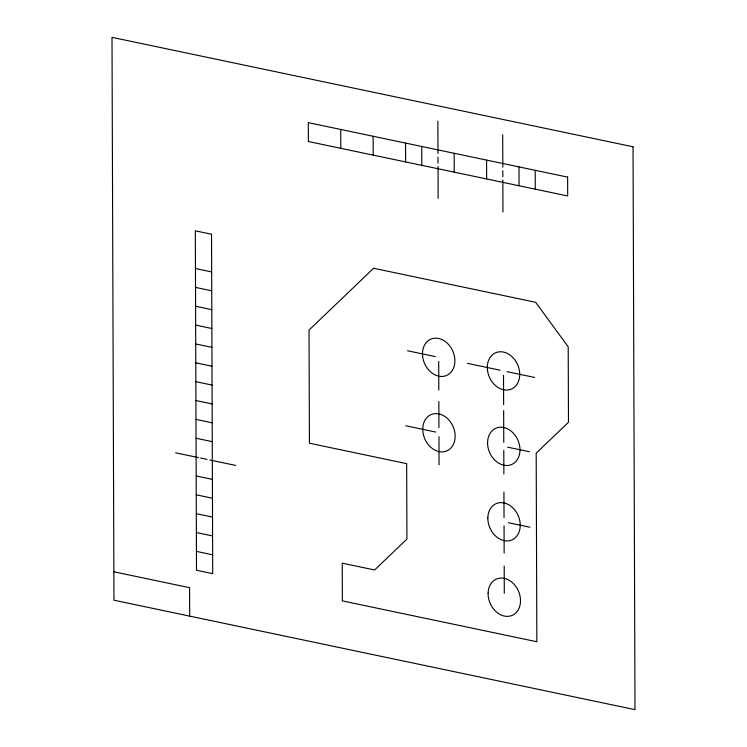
<?xml version="1.0" encoding="UTF-8"?>
<svg xmlns="http://www.w3.org/2000/svg" width="747" height="747" viewBox="0 0 747 747"><rect width="100%" height="100%" fill="white"/><g stroke="black" fill="none" stroke-linecap="round" stroke-linejoin="round"><path stroke-width="1.12" d="M195.453 268.537L211.662 271.945M195.518 287.399L211.728 290.798M195.583 306.251L211.793 309.66M407.535 350.773L435.324 356.608M467.482 363.359L500.004 370.195M507.064 371.679L534.544 377.44M195.649 325.113L211.859 328.512M195.714 343.965L211.924 347.374M195.779 362.827L211.989 366.226M195.845 381.68L212.055 385.088M405.714 425.762L435.697 432.055M507.633 447.164L529.53 451.767M195.91 400.541L212.12 403.94M195.975 419.394L212.185 422.802M196.05 438.256L212.251 441.654M175.629 452.813L198.431 457.603M200.588 458.051L207.078 459.414M209.87 460.003L235.725 465.428M508.446 522.713L529.95 527.233M196.181 475.97L212.381 479.369M196.246 494.822L212.447 498.23M196.312 513.684L212.512 517.083M196.377 532.536L212.578 535.944M196.442 551.398L212.643 554.806M113.871 571.791L189.579 587.693L189.682 616.116M535.207 170.307L535.272 189.159M518.997 166.898L519.062 185.76M502.694 134.749L502.806 167.16M502.815 170.708L502.834 176.778M502.843 180.027L502.955 211.989M503.525 375.293L503.627 404.697M503.655 410.617L503.767 442.42M503.786 450.31L503.87 473.99M503.936 492.068L504.029 517.643M504.057 525.869L504.15 553.079M504.197 566.049L504.29 593.267M486.586 160.091L486.652 178.953M454.167 153.284L454.232 172.146M437.863 121.135L437.975 153.537M437.985 157.094L438.013 163.154M438.022 166.413L438.134 198.375M438.704 361.492L438.797 389.99M438.844 401.578L438.928 427.695M438.965 436.65L439.059 464.783M421.756 146.477L421.822 165.339M405.546 143.079L405.612 161.931M373.136 136.271L373.201 155.124M340.725 129.455L340.791 148.317M373.593 268.266L309.034 330.081L309.426 443.223L406.667 463.644L406.928 539.073L374.649 569.98L342.238 563.173L342.369 600.887L536.85 641.738L536.187 453.168L568.476 422.26L568.206 346.832L535.664 302.311L373.593 268.266M633.036 146.785L112.003 37.35L113.964 600.214L634.997 709.65L633.036 146.785M567.617 177.114L308.306 122.648L308.371 141.51L567.683 195.975L567.617 177.114M211.532 234.231L195.322 230.823L196.508 570.26L212.718 573.659L211.532 234.231M488.099 593.361A19.795 15.426 66.4 0 0 512.125 615.397A19.795 15.426 66.4 0 0 512.685 582.884A19.795 15.426 66.4 0 0 488.099 593.361M487.838 517.932A19.795 15.426 66.4 0 0 511.863 539.969A19.795 15.426 66.4 0 0 512.423 507.456A19.795 15.426 66.4 0 0 487.838 517.932M487.305 367.076A19.795 15.426 66.4 0 0 511.34 389.112A19.795 15.426 66.4 0 0 511.891 356.599A19.795 15.426 66.4 0 0 487.305 367.076M422.485 353.462A19.795 15.426 66.4 0 0 446.51 375.498A19.795 15.426 66.4 0 0 447.061 342.985A19.795 15.426 66.4 0 0 422.485 353.462M422.746 428.89A19.795 15.426 66.4 0 0 446.771 450.927A19.795 15.426 66.4 0 0 447.332 418.413A19.795 15.426 66.4 0 0 422.746 428.89M487.576 442.504A19.795 15.426 66.4 0 0 511.602 464.541A19.795 15.426 66.4 0 0 512.153 432.027A19.795 15.426 66.4 0 0 487.576 442.504"/></g></svg>
